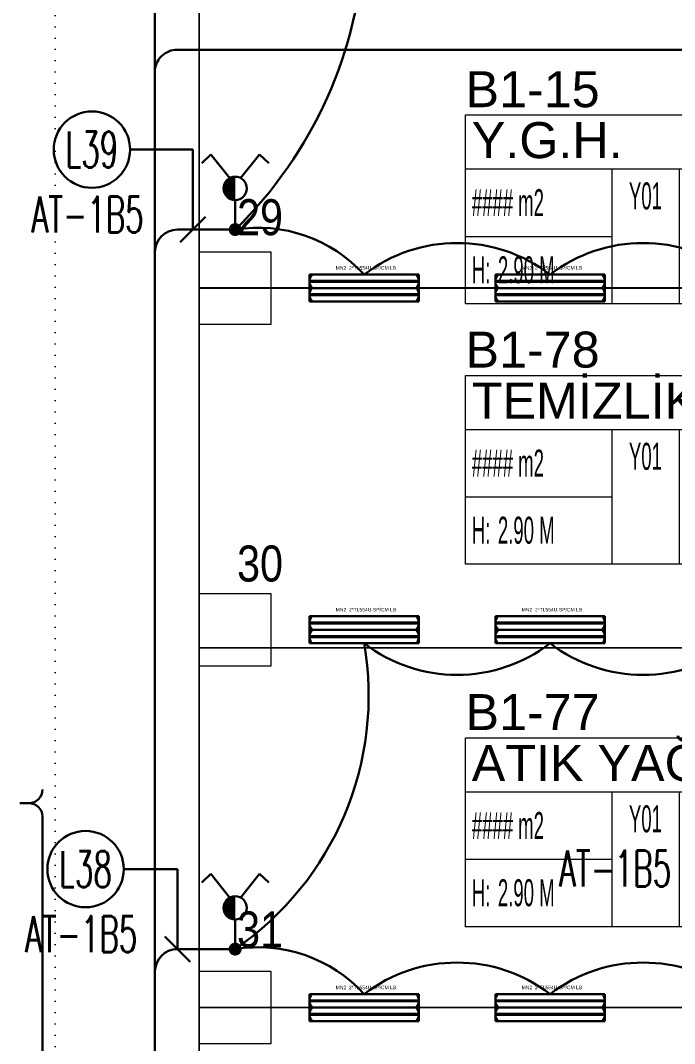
# Model space of a CAD drawing. Header units: metres. Extents: x -13316 to 152404, y -3899 to 30226.
# Drawn here: x 66661 to 67388, y 1920 to 3058 of the extents above; entities that cross this region are included whole.
import ezdxf
from ezdxf.enums import TextEntityAlignment as Align

# ---------------------------------------------------------------- set-up
doc = ezdxf.new("R2010")
doc.units = ezdxf.units.M
doc.header["$LTSCALE"] = 100
doc.header["$MEASUREMENT"] = 0
doc.linetypes.add('DOT2', pattern=[0.125, 0, -0.125])
doc.linetypes.add('HIDDEN', pattern=[0.375, 0.25, -0.125])
doc.layers.get('0').update_dxf_attribs({"color": 9, "lineweight": 9})
for name, color, linetype, lineweight in [('01', 9, 'Continuous', 9), ('06D', 9, 'Continuous', 9), ('21', 9, 'Continuous', 9), ('21_mahal200', 9, 'Continuous', 9), ('E-2x54 W SIVAÜSTÜ FLUORESAN YÜKSEK TAVAN ARMATÜRÜ', 7, 'Continuous', 30), ('E-KABLO', 7, 'Continuous', 30), ('E-KOMÜTATÖR ANAHTAR (ETANŞ)', 7, 'Continuous', 30), ('E-LINYE', 7, 'Continuous', 30)]:
    doc.layers.add(name, color=color, linetype=linetype, lineweight=lineweight)
doc.styles.add('Arial', font='arial.ttf', dxfattribs={"height": 2.5})
doc.styles.add('E-YAZI', font='txttw.shx')
doc.styles.add('MuuM_TEXT-STANDART', font='ARIALN.TTF')

# ---------------------------------------------------------------- blocks, each defined once
blk = doc.blocks.new('2x54 W SIVAÜSTÜ FLUORESAN YÜKSEK TAVAN ARMATÜRÜ')
at = {"layer": 'E-2x54 W SIVAÜSTÜ FLUORESAN YÜKSEK TAVAN ARMATÜRÜ', "color": 4}
for p, q in [((-60.8, 15), (-60.8, -15)), ((-60.8, 15), (60.8, 15)), ((60.8, 15), (60.8, 0)), ((-60, 0), (-15, 0)), ((15, 0), (60, 0)), ((60.8, 0), (60.8, -15)), ((-60.8, -15), (60.8, -15))]:
    blk.add_line(p, q, dxfattribs=at)
at = {"layer": 'E-2x54 W SIVAÜSTÜ FLUORESAN YÜKSEK TAVAN ARMATÜRÜ', "color": 7}
for p, q in [((-60.8, 0), (60.8, 0)), ((-59.3, 8), (59.3, 8)), ((-59.2, 7), (59.4, 7)), ((-59.3, -7), (59.3, -7)), ((-59.2, -8), (59.4, -8))]:
    blk.add_line(p, q, dxfattribs=at)
for centre in [(-59.2, 7.6), (-59.2, 7.3), (59.4, 7.6), (59.4, 7.3), (-59.2, -7.4), (-59.2, -7.7), (59.4, -7.4), (59.4, -7.7)]:
    blk.add_circle(centre, 0.11, dxfattribs=at)
for centre, radius, start, end in [((-48.7, 7.5), 12.1, 141.86, 218.14), ((48.7, 7.5), 12.1, 321.86, 38.14), ((-59.1, 7.5), 0.515, 106.8674, 266.7612), ((-59.3, 7.5), 0.519, 289.2244, 84.4042), ((59.5, 7.5), 0.515, 106.8674, 266.7612), ((59.3, 7.5), 0.519, 289.2244, 84.4042), ((-48.7, -7.5), 12.1, 141.86, 218.14), ((-59.1, -7.5), 0.515, 106.8674, 266.7612), ((-59.3, -7.5), 0.519, 289.2244, 84.4042), ((48.7, -7.5), 12.1, 321.86, 38.14), ((59.5, -7.5), 0.515, 106.8674, 266.7612), ((59.3, -7.5), 0.519, 289.2244, 84.4042)]:
    blk.add_arc(centre, radius, start, end, dxfattribs=at)
at = {"layer": 'E-2x54 W SIVAÜSTÜ FLUORESAN YÜKSEK TAVAN ARMATÜRÜ', "color": 7, "style": 'Arial'}
blk.add_text('MN2  2*TL554U-SP/CM LB', height=3.951, dxfattribs=at).set_placement((-31.6, 20.4))
blk = doc.blocks.new('100_KOMÜTATÖR ANAHTAR (ETANŞ)')
at = {"layer": 'E-KOMÜTATÖR ANAHTAR (ETANŞ)', "color": 4}
for p, q in [((-1.695, 5.222), (-2.326, 4.622)), ((-0.372, 3.563), (-1.695, 5.222)), ((0.372, 3.563), (1.695, 5.222)), ((1.695, 5.222), (2.326, 4.622)), ((0, 2.053), (0, 0))]:
    blk.add_line(p, q, dxfattribs=at)
at = {"layer": 'E-KOMÜTATÖR ANAHTAR (ETANŞ)', "color": 4, "const_width": 0.81}
blk.add_lwpolyline([(0, 3.268, 0.414214), (-0.405, 2.863, 0.414214), (0, 2.458, 0.414214)], format="xyb", dxfattribs=at)
at = {"layer": 'E-KOMÜTATÖR ANAHTAR (ETANŞ)', "color": 4}
blk.add_circle((0, 2.863), 0.81, dxfattribs=at)
blk = doc.blocks.new('p-kolon_80x80')
blk.add_lwpolyline([(-40, -40), (40, -40), (40, 40), (-40, 40)], close=True)
blk = doc.blocks.new('1.bod.mimari.elk')
at = {"layer": '01'}
for p in [(10580, -6190), (10580, -6570), (10580, -6990)]:
    blk.add_blockref('p-kolon_80x80', p, dxfattribs=at)
blk = doc.blocks.new('p-işyeri')
at = {"color": 0, "const_width": 2}
blk.add_lwpolyline([(200, 0), (200, 700), (-200, 700), (-200, 0)], close=True, dxfattribs=at)
blk = doc.blocks.new('0_roomno2')
blk.add_lwpolyline([(19.375, -10.5), (0, -10.5), (0, 0), (19.375, 0)], close=True)
for points in [[(0, -3), (19.375, -3)], [(8.125, -3), (8.125, -10.5)], [(11.875, -3), (11.875, -10.5)], [(15.625, -3), (15.625, -10.5)], [(0, -6.75), (8.125, -6.75)]]:
    blk.add_lwpolyline(points)
at = {"style": 'MuuM_TEXT-STANDART', "width": 0.6}
blk.add_text('H:', height=1.5, dxfattribs=at).set_placement((0.35, -8.608), align=Align.MIDDLE_LEFT)
at = {"style": 'Arial'}
blk.add_attdef('ODANO', (0, 1.17), '', height=2, dxfattribs=at)
blk.add_attdef('MEKANADI', text='', height=2, dxfattribs=at).set_placement((0.35, -3), align=Align.BOTTOM_LEFT)
at = {"style": 'MuuM_TEXT-STANDART', "width": 0.6}
for tag, p in [('YER01', (10, -4.5)), ('TAVAN01', (13.75, -4.5)), ('DUVAR01', (17.5, -4.5)), ('YER02', (10, -6.75)), ('TAVAN02', (13.75, -6.75)), ('DUVAR02', (17.5, -6.75)), ('YER03', (10, -9)), ('TAVAN03', (13.75, -9)), ('DUVAR03', (17.5, -9))]:
    blk.add_attdef(tag, text='', height=1.5, dxfattribs=at).set_placement(p, align=Align.MIDDLE_CENTER)
for tag, p in [('M2', (0.35, -4.875)), ('TEMIZTAVANYUKSEKLIGI', (1.8, -8.608))]:
    blk.add_attdef(tag, text='', height=1.5, dxfattribs=at).set_placement(p, align=Align.MIDDLE_LEFT)
blk = doc.blocks.new('1.bod.mimari1.elk')
at = {"layer": '06D', "linetype": 'DOT2'}
blk.add_lwpolyline([(10380, -4400), (10380, -7740, 0.4648838), (10610, -8040), (12425, -8040)], format="xyb", dxfattribs=at)
at = {"layer": '06D', "color": 89, "linetype": 'HIDDEN', "true_color": 0x2e4d23, "rotation": 90}
for p in [(11240, -5990), (11240, -6390), (11240, -6790), (11240, -7190)]:
    blk.add_blockref('p-işyeri', p, dxfattribs=at)
at = {"layer": '21_mahal200'}
ref = blk.add_blockref('0_roomno2', (10835.94, -5997.57), dxfattribs=dict(at, xscale=20, yscale=20, zscale=20))
ref.add_attrib('ODANO', 'B1-15', (10835.94, -5988.92), dxfattribs={"layer": '0', "height": 40, "style": 'Arial'})
ref.add_attrib('MEKANADI', 'Y.G.H.', dxfattribs={"layer": '0', "height": 40, "style": 'Arial'}).set_placement((10842.94, -6057.57), align=Align.BOTTOM_LEFT)
ref.add_attrib('M2', '#### m2', dxfattribs={"layer": '0', "height": 30, "style": 'MuuM_TEXT-STANDART', "width": 0.6}).set_placement((10842.94, -6095.07), align=Align.MIDDLE_LEFT)
ref.add_attrib('TEMIZTAVANYUKSEKLIGI', '2.90 M', dxfattribs={"layer": '0', "height": 30, "style": 'MuuM_TEXT-STANDART', "width": 0.6}).set_placement((10871.94, -6169.73), align=Align.MIDDLE_LEFT)
ref.add_attrib('YER01', 'Y01', dxfattribs={"layer": '0', "height": 30, "style": 'MuuM_TEXT-STANDART', "width": 0.6}).set_placement((11035.94, -6087.57), align=Align.MIDDLE_CENTER)
ref.add_attrib('TAVAN01', 'T09', dxfattribs={"layer": '0', "height": 30, "style": 'MuuM_TEXT-STANDART', "width": 0.6}).set_placement((11110.94, -6087.57), align=Align.MIDDLE_CENTER)
ref.add_attrib('DUVAR01', 'D07', dxfattribs={"layer": '0', "height": 30, "style": 'MuuM_TEXT-STANDART', "width": 0.6}).set_placement((11185.94, -6087.57), align=Align.MIDDLE_CENTER)
ref = blk.add_blockref('0_roomno2', (10835.94, -6287.11), dxfattribs=dict(at, xscale=20, yscale=20, zscale=20))
ref.add_attrib('ODANO', 'B1-78', (10835.94, -6278.46), dxfattribs={"layer": '0', "height": 40, "style": 'Arial'})
ref.add_attrib('MEKANADI', 'TEMİZLİK O.', dxfattribs={"layer": '0', "height": 40, "style": 'Arial'}).set_placement((10842.94, -6347.11), align=Align.BOTTOM_LEFT)
ref.add_attrib('M2', '#### m2', dxfattribs={"layer": '0', "height": 30, "style": 'MuuM_TEXT-STANDART', "width": 0.6}).set_placement((10842.94, -6384.61), align=Align.MIDDLE_LEFT)
ref.add_attrib('TEMIZTAVANYUKSEKLIGI', '2.90 M', dxfattribs={"layer": '0', "height": 30, "style": 'MuuM_TEXT-STANDART', "width": 0.6}).set_placement((10871.94, -6459.27), align=Align.MIDDLE_LEFT)
ref.add_attrib('YER01', 'Y01', dxfattribs={"layer": '0', "height": 30, "style": 'MuuM_TEXT-STANDART', "width": 0.6}).set_placement((11035.94, -6377.11), align=Align.MIDDLE_CENTER)
ref.add_attrib('TAVAN01', 'T09', dxfattribs={"layer": '0', "height": 30, "style": 'MuuM_TEXT-STANDART', "width": 0.6}).set_placement((11110.94, -6377.11), align=Align.MIDDLE_CENTER)
ref.add_attrib('DUVAR01', 'D07', dxfattribs={"layer": '0', "height": 30, "style": 'MuuM_TEXT-STANDART', "width": 0.6}).set_placement((11185.94, -6377.11), align=Align.MIDDLE_CENTER)
ref.add_attrib('DUVAR02', 'D02', dxfattribs={"layer": '0', "height": 30, "style": 'MuuM_TEXT-STANDART', "width": 0.6}).set_placement((11185.94, -6422.11), align=Align.MIDDLE_CENTER)
ref = blk.add_blockref('0_roomno2', (10835.94, -6690.15), dxfattribs=dict(at, xscale=20, yscale=20, zscale=20))
ref.add_attrib('ODANO', 'B1-77', (10835.94, -6681.5), dxfattribs={"layer": '0', "height": 40, "style": 'Arial'})
ref.add_attrib('MEKANADI', 'ATIK YAĞ O.', dxfattribs={"layer": '0', "height": 40, "style": 'Arial'}).set_placement((10842.94, -6750.15), align=Align.BOTTOM_LEFT)
ref.add_attrib('M2', '#### m2', dxfattribs={"layer": '0', "height": 30, "style": 'MuuM_TEXT-STANDART', "width": 0.6}).set_placement((10842.94, -6787.65), align=Align.MIDDLE_LEFT)
ref.add_attrib('TEMIZTAVANYUKSEKLIGI', '2.90 M', dxfattribs={"layer": '0', "height": 30, "style": 'MuuM_TEXT-STANDART', "width": 0.6}).set_placement((10871.94, -6862.3), align=Align.MIDDLE_LEFT)
ref.add_attrib('YER01', 'Y01', dxfattribs={"layer": '0', "height": 30, "style": 'MuuM_TEXT-STANDART', "width": 0.6}).set_placement((11035.94, -6780.15), align=Align.MIDDLE_CENTER)
ref.add_attrib('TAVAN01', 'T09', dxfattribs={"layer": '0', "height": 30, "style": 'MuuM_TEXT-STANDART', "width": 0.6}).set_placement((11110.94, -6780.15), align=Align.MIDDLE_CENTER)
ref.add_attrib('DUVAR01', 'D07', dxfattribs={"layer": '0', "height": 30, "style": 'MuuM_TEXT-STANDART', "width": 0.6}).set_placement((11185.94, -6780.15), align=Align.MIDDLE_CENTER)
ref.add_attrib('DUVAR02', 'D02', dxfattribs={"layer": '0', "height": 30, "style": 'MuuM_TEXT-STANDART', "width": 0.6}).set_placement((11185.94, -6825.15), align=Align.MIDDLE_CENTER)
at = {"layer": '21', "style": 'MuuM_TEXT-STANDART'}
for s, p in [('29', (10633.1, -6143.23)), ('30', (10633.1, -6528.28)), ('31', (10633.1, -6935.13))]:
    blk.add_text(s, height=40, dxfattribs=at).set_placement(p, align=Align.BOTTOM_RIGHT)

msp = doc.modelspace()

# ---------------------------------------------------------------- linework, layer by layer
at = {"layer": 'E-KABLO', "color": 5}
for p, q in [((66810.68, 2999.98), (66810.31, 3600)), ((67515, 3025), (66835.68, 3025)), ((66810.8, 2800), (66810.68, 2999.98)), ((66810.8, 2000), (66810.8, 2800)), ((66810.8, 1870), (66810.8, 2000))]:
    msp.add_line(p, q, dxfattribs=at)
at = {"layer": 'E-KABLO', "color": 6}
for p, q in [((66900, 2825), (66835.8, 2825)), ((66900, 2025), (66835.8, 2025))]:
    msp.add_line(p, q, dxfattribs=at)
at = {"layer": 'E-KABLO', "color": 4}
for p, q in [((66660.8, 2187.37), (66670.8, 2187.37)), ((66685.8, 1264.52), (66685.8, 2172.37))]:
    msp.add_line(p, q, dxfattribs=at)
at = {"layer": 'E-KABLO', "color": 4, "linetype": 'Continuous', "const_width": 7.2}
for points in [[(66903.6, 2825, 1), (66896.4, 2825, 1)], [(66903.6, 2025, 1), (66896.4, 2025, 1)]]:
    msp.add_lwpolyline(points, format="xyb", close=True, dxfattribs=at)
at = {"layer": 'E-KABLO', "color": 6}
for centre, radius, start, end in [((66566.01, 3166.7), 477.82, 314.34633, 357.39687), ((66835.8, 2800), 25, 90, 180), ((66925.46, 2667.55), 159.5, 42.35294, 99.18571), ((67146.67, 2640.21), 169.84, 52.52541, 127.47459), ((67353.33, 2640.21), 169.84, 52.52541, 127.47459), ((66706.32, 2306.86), 342, 304.49515, 9.78733), ((67146.67, 2499.79), 169.84, 232.52541, 307.47459), ((67353.33, 2499.79), 169.84, 232.52541, 307.47459), ((66835.8, 2000), 25, 90, 180), ((66925.46, 1867.55), 159.5, 42.35294, 99.18571), ((67146.67, 1840.21), 169.84, 52.52541, 127.47459), ((67353.33, 1840.21), 169.84, 52.52541, 127.47459)]:
    msp.add_arc(centre, radius, start, end, dxfattribs=at)
at = {"layer": 'E-KABLO', "color": 5}
msp.add_arc((66835.68, 3000), 25, 90, 180.03494, dxfattribs=at)
at = {"layer": 'E-KABLO', "color": 4}
for centre, start, end in [((66670.8, 2202.37), 270, 0), ((66670.8, 2172.37), 0, 90)]:
    msp.add_arc(centre, 15, start, end, dxfattribs=at)
at = {"layer": 'E-LINYE', "color": 7, "linetype": 'Continuous'}
for p, q in [((66783.22, 2913.91), (66852.93, 2913.91)), ((66852.93, 2913.91), (66852.93, 2825)), ((66867.07, 2839.14), (66838.79, 2810.86)), ((66776.17, 2113.91), (66835.8, 2113.91)), ((66835.8, 2113.91), (66835.8, 2025)), ((66849.94, 2010.86), (66821.66, 2039.14))]:
    msp.add_line(p, q, dxfattribs=at)
for centre in [(66740.78, 2913.91), (66733.73, 2113.91)]:
    msp.add_circle(centre, 42.44, dxfattribs=at)

# ---------------------------------------------------------------- block references
at = {"layer": '06D'}
for name in ['1.bod.mimari.elk', '1.bod.mimari1.elk']:
    msp.add_blockref(name, (56320, 8950), dxfattribs=at)
at = {"layer": 'E-2x54 W SIVAÜSTÜ FLUORESAN YÜKSEK TAVAN ARMATÜRÜ', "color": 6}
for p in [(67043.33, 2760), (67250, 2760), (67043.33, 2380), (67250, 2380), (67043.33, 1960), (67250, 1960)]:
    msp.add_blockref('2x54 W SIVAÜSTÜ FLUORESAN YÜKSEK TAVAN ARMATÜRÜ', p, dxfattribs=at)
at = {"layer": 'E-KOMÜTATÖR ANAHTAR (ETANŞ)', "xscale": 16, "yscale": 16, "zscale": 16}
for p in [(66900, 2825), (66900, 2025)]:
    msp.add_blockref('100_KOMÜTATÖR ANAHTAR (ETANŞ)', p, dxfattribs=at)

# ---------------------------------------------------------------- texts
at = {"layer": 'E-LINYE', "color": 3, "linetype": 'Continuous', "style": 'E-YAZI', "width": 0.6}
for s, p in [('L39', (66740.78, 2913.91)), ('AT-1B5', (66736.05, 2841.7)), ('L38', (66733.73, 2113.91)), ('AT-1B5', (67322.36, 2114.57)), ('AT-1B5', (66729.01, 2041.7))]:
    msp.add_text(s, height=40, dxfattribs=at).set_placement(p, align=Align.MIDDLE_CENTER)

doc.saveas('drawing.dxf')
